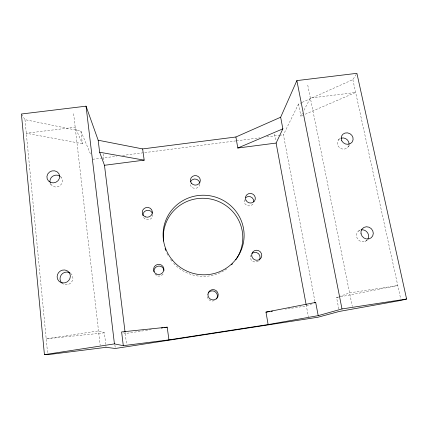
<?xml version="1.0" encoding="UTF-8"?>
<svg xmlns="http://www.w3.org/2000/svg" width="428" height="428" viewBox="0 0 428 428"><rect width="100%" height="100%" fill="white"/><g stroke="black" fill="none" stroke-linecap="round" stroke-linejoin="round"><path stroke-width="0.32" stroke-dasharray="2.14 1.6" d="M314.928 301.489L283.422 134.783L298.519 103.988L301.537 102.634M302.724 115.309L300.9 116.1L302.425 113.19M303.95 110.28L310.364 98.066L355.647 92.453L303.334 115.046M302.141 102.362L352.843 79.629L356.224 74.376M338.313 140.122L340.223 137.597M348.103 146.954L349.724 144.99M358.52 231.083L360.488 229.74M365.303 241.349L367.866 239.808M311.964 303.837L306.373 305.961L285.53 309.139M338.799 308.92L336.569 297.567L338.425 296.893M339.046 296.668L349.574 292.864L397.778 285.562L339.174 297.053M336.569 297.567L338.521 297.182M123.43 332.754L125.243 333.567L151.464 329.571M92.699 159.286L100.65 158.264M101.313 158.178L116.544 156.225M122.504 155.46L235.742 140.908M236.406 140.823L259.582 137.848M266.869 136.912L278.789 135.376M279.452 135.296L283.422 134.783M104.4 332.829L46.197 338.826L98.515 330.903L104.4 332.829L106.01 346.664M82.363 143.68L26.301 133.263L75.173 127.207L82.363 143.68L80.897 131.086L24.985 119.653L21.758 114.576M49.974 183.141L51.109 184.709M60.562 176.336L61.252 177.422M80.897 131.086L90.907 154.995M352.843 79.629L400.736 299.108M307.759 85.135L352.324 306.539M298.519 103.988L300.9 116.1M274.434 134.039L275.75 141.128M306.132 304.65L308.433 317.025M103.073 153.989L104.004 161.517M125.243 333.567L126.586 344.444M114.918 345.155L115.234 347.814M73.627 113.714L100.168 345.289M24.985 119.653L47.604 353.357M226.685 268.934A39.783 39.023 13.3 0 1 172.618 262.182M171.794 261.176A39.783 39.023 13.3 0 1 169.879 258.549M167.867 255.179A39.783 39.023 13.3 0 1 166.465 252.263M258.325 261.064A5.013 4.885 38.4 0 1 250.503 255.361M252.932 204.049A4.895 4.708 23.3 0 1 244.404 199.416M214.38 300.633A5.099 5.056 61.1 0 1 207.323 296.706M163.073 274.097A5.077 5.013 -23.9 0 1 155.022 274.214M152.769 214.364A4.981 4.826 -8.2 0 1 143.241 216.932M199.823 184.227A4.885 4.697 7.9 0 1 194.419 188.32A4.885 4.697 7.9 0 1 190.128 183.066M348.772 145.675A5.976 5.521 29.2 0 1 339.548 147.708A5.976 5.521 29.2 0 1 340.142 138.549M367.331 239.824A6.233 5.837 42.3 0 1 357.878 239.327A6.233 5.837 42.3 0 1 359.82 230.285M60.546 176.662A6.286 5.901 -18.2 0 1 59.61 185.913A6.286 5.901 -18.2 0 1 50.338 183.371M70.545 273.31A6.548 6.265 -35.4 0 1 71.487 282.218A6.548 6.265 -35.4 0 1 62.402 283.518"/><path stroke-width="0.64" d="M306.132 304.65L276.108 143.059L282.86 128.844L280.661 117.224L296.866 80.603L356.904 73.322L406.6 299.028L401.015 300.397L339.297 311.44L317.902 317.239L115.314 348.478L106.085 347.322L47.733 354.678L44.432 354.646L21.4 114.014L86.044 106.171L98.172 140.224L99.638 152.234L104.469 165.283L125.078 332.246M98.172 140.224L142.636 148.923L235.898 136.992L280.661 117.224M235.898 136.992L237.797 148.024L282.86 128.844M314.452 302.89L315.693 302.414L318.197 315.645L268.126 324.579L168.942 339.869L123.296 345.658L114.431 343.893L44.432 354.646M318.197 315.645L341.993 308.946L406.6 299.028M268.126 324.579L265.986 312.119L315.693 302.414M161.297 328.073L162.608 327.875M163.919 327.677L167.198 327.174L168.942 339.869M265.986 312.119L269.891 311.525M271.197 311.322L272.502 311.124M104.469 165.283L144.183 160.142L142.636 148.923M237.797 148.024L276.108 143.059M167.198 327.174L121.616 331.941L123.296 345.658M99.638 152.234L144.183 160.142M296.866 80.603L341.993 308.946M86.044 106.171L114.431 343.893M163.528 241.076A39.783 39.023 13.3 0 1 212.893 199.56A39.783 39.023 13.3 0 1 235.748 259.817M232.5 263.809A39.783 39.023 13.3 0 1 231.601 264.75M165.748 250.471A39.783 39.023 13.3 0 1 165.117 248.631M251.99 253.317A5.013 4.885 38.4 0 1 259.208 260.144M245.87 197.463A4.895 4.708 23.3 0 1 253.809 201.775M208.243 292.929A5.099 5.056 61.1 0 1 215.316 291.88A5.099 5.056 61.1 0 1 216.424 298.99M154.01 271.823A5.077 5.013 -23.9 0 1 158.349 266.136A5.077 5.013 -23.9 0 1 164.052 270.368M142.904 215.717A4.981 4.826 -8.2 0 1 152.432 213.155M190.439 181.879A4.885 4.697 7.9 0 1 199.796 183.002M341.052 138.174A5.976 5.521 29.2 0 1 349.061 144.252M361.312 229.863A6.233 5.837 42.3 0 1 367.395 232.527A6.233 5.837 42.3 0 1 367.903 238.984M49.969 181.873A6.286 5.901 -18.2 0 1 53.002 176.079A6.286 5.901 -18.2 0 1 59.706 176.042M61.985 283.17A6.548 6.265 -35.4 0 1 61.466 274.621A6.548 6.265 -35.4 0 1 70.096 273.005M172.334 260.042A40.564 39.751 13.3 0 0 241.553 249.294A40.564 39.751 13.3 0 0 196.923 195.708A40.564 39.751 13.3 0 0 172.334 260.042M207.938 294.18A5.2 5.157 59.4 0 0 215.166 299.525A5.2 5.157 59.4 0 0 216.119 290.601A5.2 5.157 59.4 0 0 207.938 294.18M156.766 274.177A5.179 5.109 -22.8 0 0 163.833 268.672A5.179 5.109 -22.8 0 0 155.546 265.408A5.179 5.109 -22.8 0 0 156.766 274.177M145.376 216.868A5.077 4.917 -7.9 0 0 152.336 211.609A5.077 4.917 -7.9 0 0 144.215 208.436A5.077 4.917 -7.9 0 0 145.376 216.868M191.466 183.296A4.976 4.783 7.9 0 0 199.983 182.146A4.976 4.783 7.9 0 0 194.612 175.614A4.976 4.783 7.9 0 0 191.466 183.296M245.881 200.117A4.992 4.794 23.1 0 0 254.43 201.128A4.992 4.794 23.1 0 0 250.84 193.44A4.992 4.794 23.1 0 0 245.881 200.117M251.739 255.987A5.109 4.976 37.9 0 0 259.962 259.202A5.109 4.976 37.9 0 0 258.469 250.594A5.109 4.976 37.9 0 0 251.739 255.987M361.034 233.795A6.388 5.965 42.1 0 0 371.253 237.749A6.388 5.965 42.1 0 0 369 227.193A6.388 5.965 42.1 0 0 361.034 233.795M341.774 140.796A6.115 5.639 29.1 0 0 352.158 142.053A6.115 5.639 29.1 0 0 347.483 132.862A6.115 5.639 29.1 0 0 341.774 140.796M50.665 182.44A6.441 6.035 -18 0 0 59.658 175.967A6.441 6.035 -18 0 0 49.546 172.024A6.441 6.035 -18 0 0 50.665 182.44M62.702 282.94A6.72 6.415 -35 0 0 69.919 273.872A6.72 6.415 -35 0 0 58.599 272.583A6.72 6.415 -35 0 0 62.702 282.94"/></g></svg>
